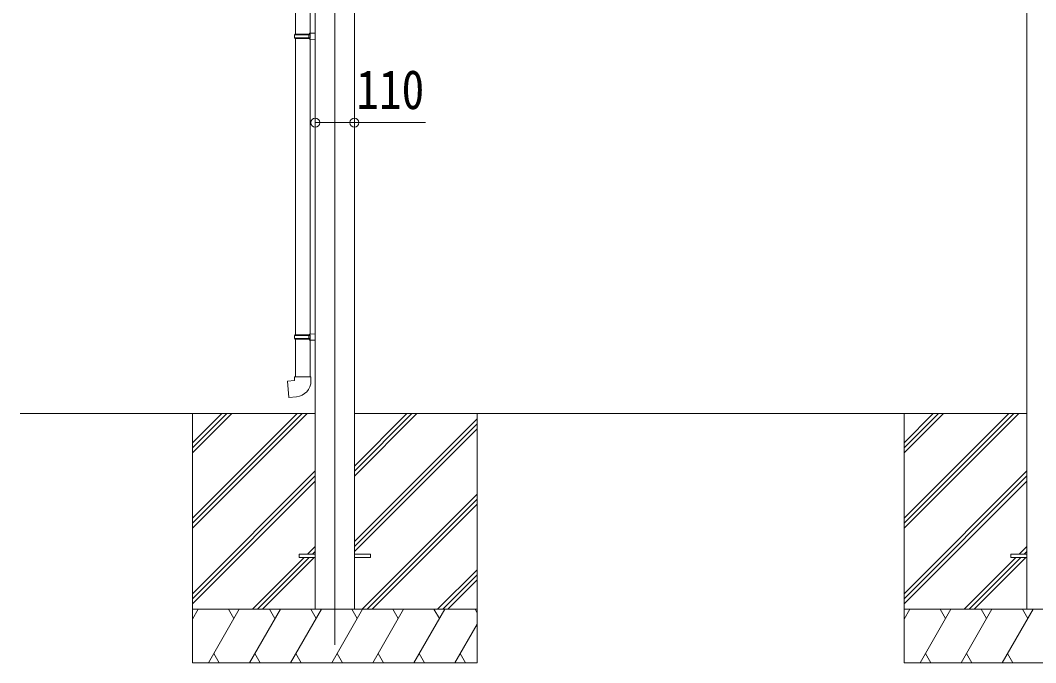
# Model space of a CAD drawing. Units: millimetres at full size; details may follow other scales. Extents: x -6988 to 7066, y -4877 to 4823.
# Drawn here: x -15 to 2839, y -2008 to -203 of the extents above; entities that cross this region are included whole.
import ezdxf
from ezdxf.enums import TextEntityAlignment as Align

# ---------------------------------------------------------------- set-up
doc = ezdxf.new("R2010")
doc.units = ezdxf.units.MM
doc.header["$LTSCALE"] = 25
doc.header["$PDMODE"] = 32
doc.header["$PDSIZE"] = 25
for name, color, linetype, lineweight in [('0-0_0', 7, 'Continuous', 9), ('0-1_本体', 4, 'Continuous', 9), ('0-2_部品', 7, 'Continuous', 9), ('0-8_PARTS2', 2, 'Continuous', 9), ('0-A_寸法', 6, 'Continuous', 9)]:
    doc.layers.add(name, color=color, linetype=linetype, lineweight=lineweight)
doc.styles.add('ＭＳ ゴシック', font='')
doc.styles.get('ＭＳ ゴシック').set_extended_font_data('MS Gothic')

msp = doc.modelspace()

# ---------------------------------------------------------------- linework, layer by layer
at = {"layer": '0-0_0'}
for p, q in [((-15.03, -1308.11), (813.97, -1308.11)), ((468.97, -1308.11), (468.97, -2008.11)), ((468.97, -1602.28), (763.15, -1308.11)), ((468.97, -1616.43), (777.29, -1308.11)), ((468.97, -1630.57), (791.43, -1308.11)), ((468.97, -1418.44), (579.3, -1308.11)), ((468.97, -1404.3), (565.16, -1308.11)), ((468.97, -1390.15), (551.01, -1308.11)), ((923.97, -1483.94), (1099.8, -1308.11)), ((923.97, -1469.79), (1085.66, -1308.11)), ((923.97, -1455.65), (1071.51, -1308.11)), ((923.97, -1308.11), (2813.97, -1308.11)), ((1268.97, -1308.11), (1268.97, -2008.11)), ((2468.97, -1308.11), (2468.97, -2008.11)), ((2468.97, -1602.28), (2763.15, -1308.11)), ((2468.97, -1616.43), (2777.29, -1308.11)), ((2468.97, -1630.57), (2791.43, -1308.11)), ((2468.97, -1418.44), (2579.3, -1308.11)), ((2468.97, -1404.3), (2565.16, -1308.11)), ((2468.97, -1390.15), (2551.01, -1308.11)), ((923.97, -1667.78), (1268.97, -1322.79)), ((923.97, -1681.92), (1268.97, -1336.93)), ((923.97, -1696.07), (1268.97, -1351.07)), ((468.97, -1814.42), (813.97, -1469.42)), ((468.97, -1828.56), (813.97, -1483.56)), ((2468.97, -1814.42), (2813.97, -1469.42)), ((2468.97, -1828.56), (2813.97, -1483.56)), ((468.97, -1842.7), (813.97, -1497.7)), ((2468.97, -1842.7), (2813.97, -1497.7)), ((945.77, -1858.11), (1268.97, -1534.92)), ((959.92, -1858.11), (1268.97, -1549.06)), ((974.06, -1858.11), (1268.97, -1563.2)), ((791.91, -1703.61), (813.97, -1681.55)), ((2791.91, -1703.61), (2813.97, -1681.55)), ((806.05, -1703.61), (813.97, -1695.69)), ((2806.05, -1703.61), (2813.97, -1695.69)), ((637.41, -1858.11), (782.91, -1712.61)), ((651.55, -1858.11), (797.05, -1712.61)), ((665.69, -1858.11), (811.19, -1712.61)), ((2637.41, -1858.11), (2782.91, -1712.61)), ((2651.55, -1858.11), (2797.05, -1712.61)), ((2665.69, -1858.11), (2811.19, -1712.61)), ((1157.91, -1858.11), (1268.97, -1747.05)), ((1172.05, -1858.11), (1268.97, -1761.19)), ((1186.19, -1858.11), (1268.97, -1775.33)), ((1268.97, -1858.11), (468.97, -1858.11)), ((468.97, -1885.61), (484.85, -1858.11)), ((513.71, -2008.11), (600.32, -1858.11)), ((585.32, -1884.09), (570.31, -1858.11)), ((629.18, -2008.11), (715.79, -1858.11)), ((700.78, -1884.09), (685.78, -1858.11)), ((744.65, -2008.11), (831.26, -1858.11)), ((816.25, -1884.09), (801.25, -1858.11)), ((860.12, -2008.11), (946.73, -1858.11)), ((931.73, -1884.09), (916.72, -1858.11)), ((975.59, -2008.11), (1062.2, -1858.11)), ((1047.2, -1884.09), (1032.2, -1858.11)), ((1091.06, -2008.11), (1177.67, -1858.11)), ((1147.67, -1858.11), (1162.67, -1884.09)), ((1263.14, -1858.11), (1268.97, -1868.21)), ((3268.97, -1858.11), (2468.97, -1858.11)), ((2468.97, -1885.61), (2484.85, -1858.11)), ((2513.71, -2008.11), (2600.32, -1858.11)), ((2585.32, -1884.09), (2570.31, -1858.11)), ((2629.18, -2008.11), (2715.79, -1858.11)), ((2700.78, -1884.09), (2685.78, -1858.11)), ((2744.65, -2008.11), (2831.26, -1858.11)), ((2816.25, -1884.09), (2801.25, -1858.11)), ((1206.53, -2008.11), (1268.97, -1899.97)), ((528.71, -1982.13), (543.71, -2008.11)), ((644.18, -1982.13), (659.18, -2008.11)), ((759.65, -1982.13), (774.65, -2008.11)), ((875.12, -1982.13), (890.12, -2008.11)), ((990.59, -1982.13), (1005.59, -2008.11)), ((1106.06, -1982.13), (1121.06, -2008.11)), ((1221.53, -1982.13), (1236.53, -2008.11)), ((2528.71, -1982.13), (2543.71, -2008.11)), ((2644.18, -1982.13), (2659.18, -2008.11)), ((2759.65, -1982.13), (2774.65, -2008.11)), ((468.97, -2008.11), (1268.97, -2008.11)), ((2468.97, -2008.11), (3268.97, -2008.11))]:
    msp.add_line(p, q, dxfattribs=at)
at = {"layer": '0-1_本体'}
for p, q in [((813.97, 1021.89), (813.97, -1858.11)), ((923.97, 1021.89), (923.97, -1858.11)), ((2813.97, 1021.89), (2813.97, -1858.11))]:
    msp.add_line(p, q, dxfattribs=at)
at = {"layer": '0-2_部品'}
for p, q in [((757.97, 701.98), (757.97, -242.21)), ((799.97, 699.42), (799.97, -239.65)), ((755.97, -244.21), (756.97, -242.21)), ((755.97, -244.21), (799.97, -244.21)), ((755.97, -244.21), (755.97, -252.21)), ((755.97, -252.21), (799.97, -252.21)), ((755.97, -252.21), (756.97, -254.21)), ((756.97, -242.21), (799.97, -242.21)), ((756.97, -254.21), (799.97, -254.21)), ((757.97, -254.21), (757.97, -1087.37)), ((795.49, -244.21), (795.06, -242.21)), ((797.97, -239.71), (813.97, -239.24)), ((797.97, -241.71), (797.97, -239.71)), ((797.97, -241.71), (799.97, -241.71)), ((797.97, -256.71), (797.97, -254.71)), ((797.97, -256.71), (813.97, -257.18)), ((799.97, -256.77), (799.97, -1084.81)), ((813.97, -239.24), (813.97, -257.18)), ((797.97, -1084.87), (813.97, -1084.4)), ((813.97, -1084.4), (813.97, -1102.34)), ((755.97, -1089.37), (756.97, -1087.37)), ((755.97, -1089.37), (799.97, -1089.37)), ((755.97, -1089.37), (755.97, -1097.37)), ((755.97, -1097.37), (799.97, -1097.37)), ((755.97, -1097.37), (756.97, -1099.37)), ((756.97, -1087.37), (799.97, -1087.37)), ((756.97, -1099.37), (799.97, -1099.37)), ((757.97, -1099.37), (757.97, -1205.5)), ((795.49, -1089.37), (795.06, -1087.37)), ((797.97, -1086.87), (797.97, -1084.87)), ((797.97, -1086.87), (799.97, -1086.87)), ((797.97, -1101.87), (797.97, -1099.87)), ((797.97, -1101.87), (813.97, -1102.34)), ((799.97, -1101.93), (799.97, -1205.5)), ((755.97, -1205.5), (801.97, -1205.5)), ((755.97, -1215.5), (755.97, -1205.5)), ((801.97, -1205.5), (801.97, -1216.42))]:
    msp.add_line(p, q, dxfattribs=at)
at = {"layer": '0-2_部品', "color": 4}
for p, q in [((768.97, -1703.6), (768.97, -1712.6)), ((813.97, -1703.6), (768.97, -1703.6)), ((968.97, -1703.6), (923.97, -1703.6)), ((968.97, -1703.6), (968.97, -1712.6)), ((2768.97, -1703.6), (2768.97, -1712.6)), ((2813.97, -1703.6), (2768.97, -1703.6)), ((813.97, -1712.6), (768.97, -1712.6)), ((968.97, -1712.6), (923.97, -1712.6)), ((2813.97, -1712.6), (2768.97, -1712.6))]:
    msp.add_line(p, q, dxfattribs=at)
at = {"layer": '0-2_部品'}
for points in [[(795.49, -244.21), (795.49, -252.21), (795.06, -254.21)], [(797.97, -254.71), (799.97, -254.71), (799.97, -241.71)], [(795.49, -1089.37), (795.49, -1097.37), (795.06, -1099.37)], [(797.97, -1099.87), (799.97, -1099.87), (799.97, -1086.87)], [(760.89, -1261.25), (740.05, -1263.07), (736.04, -1217.25), (755.97, -1215.5)]]:
    msp.add_lwpolyline(points, dxfattribs=at)
msp.add_arc((756.97, -1216.42), 45, 275, 0, dxfattribs=at)
at = {"layer": '0-8_PARTS2'}
msp.add_line((868.97, 988.03), (868.97, -1958.11), dxfattribs=at)
at = {"layer": '0-A_寸法'}
for p, q in [((813.97, -490.8), (923.97, -490.8)), ((923.97, -490.8), (1123.97, -490.8))]:
    msp.add_line(p, q, dxfattribs=at)
for p in [(813.97, -490.8), (923.97, -490.8)]:
    msp.add_point(p, dxfattribs=at)

# ---------------------------------------------------------------- texts
at = {"layer": '0-A_寸法', "color": 7, "style": 'ＭＳ ゴシック', "width": 0.85}
msp.add_text('110', height=110, dxfattribs=at).set_placement((929.47, -485.8), align=Align.BOTTOM_LEFT)

doc.saveas('drawing.dxf')
